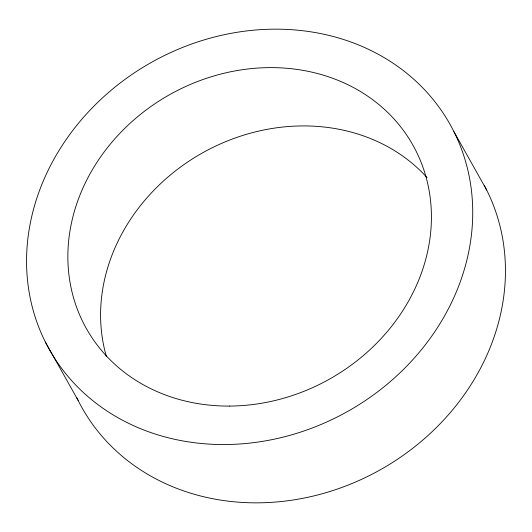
<?xml version="1.0" encoding="UTF-8"?>
<svg xmlns="http://www.w3.org/2000/svg" width="532" height="532" viewBox="0 0 532 532"><rect width="100%" height="100%" fill="white"/><g stroke="black" fill="none" stroke-linecap="round" stroke-linejoin="round"><path stroke-width="0.8" d="M453.909 131.63A229.824 200.225 -29.3 0 1 225.176 444.539A229.824 200.225 -29.3 0 1 69.838 134.377A229.824 200.225 -29.3 0 1 453.909 131.63L486.627 189.937M45.373 342.063L78.091 400.37M106.347 356.347A187.264 163.144 -29.3 0 1 203.071 152.571A187.264 163.144 -29.3 0 1 427.043 177.622M484.373 185.588A229.824 200.225 -29.3 0 1 372.879 473.793A229.824 200.225 -29.3 0 1 76.655 397.437M229.704 406.076A187.264 163.144 -29.3 0 0 416.084 151.115A187.264 163.144 -29.3 0 0 103.135 153.349A187.264 163.144 -29.3 0 0 229.704 406.076"/></g></svg>
